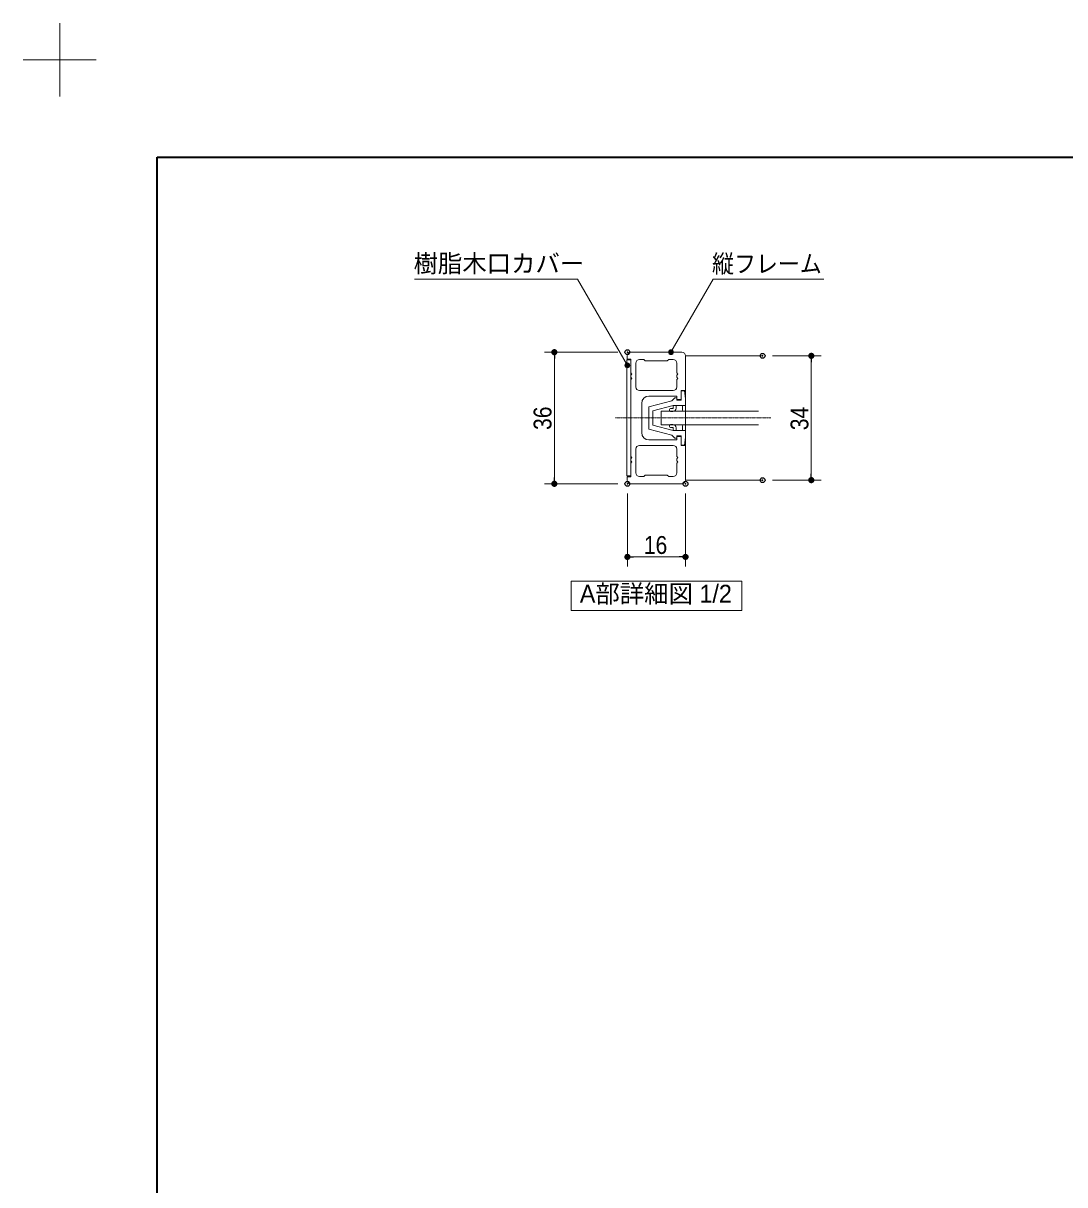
# Model space of a CAD drawing. Units: millimetres, scale not verified. Extents: x -6062 to 6062, y -3045 to 3045.
# Drawn here: x -6062 to -3924, y 662 to 3045 of the extents above; entities that cross this region are included whole.
import ezdxf
from ezdxf.enums import TextEntityAlignment as Align

# ---------------------------------------------------------------- set-up
doc = ezdxf.new("R2010")
doc.units = ezdxf.units.MM
doc.header["$LTSCALE"] = 20
doc.header["$PDMODE"] = 32
doc.header["$PDSIZE"] = 10
doc.linetypes.add('USER2', pattern=[2.91, 1.76, -0.4, 0.35, -0.4])
for name, color, linetype, lineweight in [('0-0_2寸法-1', 7, 'Continuous', 15), ('0-1_0', 7, 'Continuous', 25), ('0-3_2寸法-3', 7, 'Continuous', 15), ('0-5_1図面枠', 7, 'Continuous', 15), ('0-6_3一般', 7, 'Continuous', 15)]:
    doc.layers.add(name, color=color, linetype=linetype, lineweight=lineweight)
doc.layers.add('0-2_Defpoints', color=7, linetype='Continuous')
doc.styles.add('ＭＳ Ｐゴシック', font='')
doc.styles.get('ＭＳ Ｐゴシック').set_extended_font_data('MS PGothic')

# ---------------------------------------------------------------- blocks, each defined once
blk = doc.blocks.new('グループ-2')
at = {"layer": '0-5_1図面枠'}
for p, q in [((-84000, 57900), (-84000, 60900)), ((-85500, 59400), (-82500, 59400))]:
    blk.add_line(p, q, dxfattribs=at)
blk = doc.blocks.new('グループ-4')
at = {"layer": '0-5_1図面枠', "lineweight": 35}
blk.add_lwpolyline([(-80000, 55400), (80000, 55400), (80000, -55400), (-80000, -55400)], close=True, dxfattribs=at)
blk = doc.blocks.new('図面枠')
at = {"layer": '0-5_1図面枠'}
for name in ['グループ-2', 'グループ-4']:
    blk.add_blockref(name, (0, 0), dxfattribs=at)
blk = doc.blocks.new('グループ-18')
at = {"layer": '0-6_3一般'}
for p, q in [((-58967.5, 45045), (-58967.5, 45005)), ((-58827.5, 45085), (-58927.5, 45085)), ((-58927.5, 44965), (-58827.5, 44965)), ((-58807.5, 45215), (-58807.5, 45105)), ((-58687.5, 45105), (-58687.5, 45215)), ((-58427.5, 45215), (-58427.5, 45025)), ((-58387.5, 44985), (-58347.5, 44985)), ((-58307.5, 45025), (-58307.5, 45215)), ((-58967.5, 44355), (-58967.5, 44395)), ((-58927.5, 44435), (-58827.5, 44435)), ((-58427.5, 44185), (-58427.5, 44375)), ((-58387.5, 44415), (-58347.5, 44415)), ((-58307.5, 44375), (-58307.5, 44185)), ((-58827.5, 44315), (-58927.5, 44315)), ((-58807.5, 44185), (-58807.5, 44295)), ((-58687.5, 44295), (-58687.5, 44185))]:
    blk.add_line(p, q, dxfattribs=at)
blk.add_lwpolyline([(-58667.5, 45435), (-58487.5, 45435), (-58487.5, 45815), (-58347.5, 45815), (-58307.5, 45500), (-58307.5, 45215), (-58807.5, 45215), (-59647.5, 44989.9), (-59647.5, 44410.1), (-58807.5, 44185), (-58307.5, 44185), (-58307.5, 43900), (-58347.5, 43585), (-58487.5, 43585), (-58487.5, 43965), (-58667.5, 43965), (-58667.5, 43875), (-58747.5, 43875), (-58866.2, 43993.7), (-59807.5, 44245.9), (-59807.5, 45154.1), (-58866.2, 45406.3), (-58747.5, 45525), (-58667.5, 45525)], close=True, dxfattribs=at)
for centre, radius, start, end in [((-58927.5, 45045), 40, 90, 180), ((-58927.5, 45005), 40, 180, 270), ((-58827.5, 45105), 20, 270, 0), ((-58827.5, 45105), 140, 270, 0), ((-58387.5, 45025), 40, 180, 270), ((-58347.5, 45025), 40, 270, 0), ((-58927.5, 44395), 40, 90, 180), ((-58927.5, 44355), 40, 180, 270), ((-58827.5, 44295), 140, 0, 90), ((-58387.5, 44375), 40, 90, 180), ((-58347.5, 44375), 40, 0, 90), ((-58827.5, 44295), 20, 0, 90)]:
    blk.add_arc(centre, radius, start, end, dxfattribs=at)
blk = doc.blocks.new('グループ-19')
at = {"layer": '0-6_3一般'}
for p, q in [((-58457.5, 47400), (-60557.5, 47400)), ((-60347.5, 45975), (-60347.5, 46950)), ((-58817.5, 45825), (-60197.5, 45825)), ((-60107.5, 44100), (-60107.5, 45300)), ((-60347.5, 43425), (-60347.5, 42450)), ((-58817.5, 43575), (-60197.5, 43575)), ((-60557.5, 42000), (-58457.5, 42000))]:
    blk.add_line(p, q, dxfattribs=at)
for points in [[(-60707.5, 47250), (-60707.5, 47115), (-60557.5, 47115), (-60557.5, 46547.5)], [(-59807.5, 45600), (-58667.5, 45600), (-58667.5, 45465), (-58487.5, 45465), (-58487.5, 45825), (-58307.5, 45825), (-58307.5, 47250)], [(-60197.5, 47100), (-60017.5, 47100), (-59957.5, 47040), (-59057.5, 47040), (-58997.5, 47100), (-58817.5, 47100)], [(-58667.5, 46950), (-58667.5, 46547.5), (-58622.5, 46502.5), (-58667.5, 46457.5), (-58667.5, 46372.5), (-58622.5, 46327.5), (-58667.5, 46282.5), (-58667.5, 45975)], [(-60557.5, 46547.5), (-60512.5, 46502.5), (-60557.5, 46457.5), (-60557.5, 46372.5), (-60512.5, 46327.5), (-60557.5, 46282.5), (-60557.5, 43117.5), (-60512.5, 43072.5), (-60557.5, 43027.5), (-60557.5, 42942.5), (-60512.5, 42897.5), (-60557.5, 42852.5), (-60557.5, 42285), (-60707.5, 42285), (-60707.5, 42150)], [(-58307.5, 42150), (-58307.5, 43575), (-58487.5, 43575), (-58487.5, 43935), (-58667.5, 43935), (-58667.5, 43800), (-59807.5, 43800)], [(-58667.5, 42450), (-58667.5, 42852.5), (-58622.5, 42897.5), (-58667.5, 42942.5), (-58667.5, 43027.5), (-58622.5, 43072.5), (-58667.5, 43117.5), (-58667.5, 43425)], [(-60197.5, 42300), (-60017.5, 42300), (-59957.5, 42360), (-59057.5, 42360), (-58997.5, 42300), (-58817.5, 42300)]]:
    blk.add_lwpolyline(points, dxfattribs=at)
blk.add_lwpolyline([(-60557.5, 42320), (-60722.5, 42320), (-60722.5, 47080), (-60557.5, 47080)], close=True, dxfattribs=at)
for centre, radius, start, end in [((-60557.5, 47250), 150, 90, 180), ((-58457.5, 47250), 150, 0, 90), ((-60197.5, 46950), 150, 90, 180), ((-58817.5, 46950), 150, 0, 90), ((-60197.5, 45975), 150, 180, 270), ((-58817.5, 45975), 150, 270, 0), ((-59807.5, 45300), 300, 90, 180), ((-59807.5, 44100), 300, 180, 270), ((-60197.5, 43425), 150, 90, 180), ((-58817.5, 43425), 150, 0, 90), ((-60197.5, 42450), 150, 180, 270), ((-58817.5, 42450), 150, 270, 0), ((-60557.5, 42150), 150, 180, 270), ((-58457.5, 42150), 150, 270, 0)]:
    blk.add_arc(centre, radius, start, end, dxfattribs=at)
blk = doc.blocks.new('グループ-20')
at = {"layer": '0-6_3一般', "linetype": 'USER2'}
blk.add_line((-54807.5, 44700), (-61207.5, 44700), dxfattribs=at)
at = {"layer": '0-6_3一般'}
blk.add_lwpolyline([(-55307.5, 44985), (-59307.5, 44985), (-59307.5, 44415), (-55307.5, 44415)], dxfattribs=at)
for name in ['グループ-19', 'グループ-18']:
    blk.add_blockref(name, (0, 0), dxfattribs=at)
blk = doc.blocks.new('グループ-21')
at = {"layer": '0-6_3一般'}
blk.add_lwpolyline([(-55142.5, 42150), (-58307.5, 42150), (-58307.5, 47250), (-55142.5, 47250)], dxfattribs=at)
blk = doc.blocks.new('グループ-22')
at = {"layer": '0-6_3一般'}
for name in ['グループ-20', 'グループ-21']:
    blk.add_blockref(name, (0, 0), dxfattribs=at)
blk = doc.blocks.new('_Dot')
at = {"layer": '0-1_0'}
blk.add_line((-10, 0), (-20, 0), dxfattribs=at)
for points in [[(0, 0), (-10, 0), (-9.92, 1.25)], [(0, 0), (-9.92, -1.25), (-10, 0)], [(0, 0), (-9.92, 1.25), (-9.69, 2.49)], [(0, 0), (-9.69, -2.49), (-9.92, -1.25)], [(0, 0), (-9.69, 2.49), (-9.3, 3.68)], [(0, 0), (-9.3, -3.68), (-9.69, -2.49)], [(0, 0), (-9.3, 3.68), (-8.76, 4.82)], [(0, 0), (-8.76, -4.82), (-9.3, -3.68)], [(0, 0), (-8.76, 4.82), (-8.09, 5.88)], [(0, 0), (-8.09, -5.88), (-8.76, -4.82)], [(0, 0), (-8.09, 5.88), (-7.29, 6.85)], [(0, 0), (-7.29, -6.85), (-8.09, -5.88)], [(0, 0), (-7.29, 6.85), (-6.37, 7.71)], [(0, 0), (-6.37, -7.71), (-7.29, -6.85)], [(0, 0), (-6.37, 7.71), (-5.36, 8.44)], [(0, 0), (-5.36, -8.44), (-6.37, -7.71)], [(0, 0), (-5.36, 8.44), (-4.26, 9.05)], [(0, 0), (-4.26, -9.05), (-5.36, -8.44)], [(0, 0), (-4.26, 9.05), (-3.09, 9.51)], [(0, 0), (-3.09, -9.51), (-4.26, -9.05)], [(0, 0), (-3.09, 9.51), (-1.87, 9.82)], [(0, 0), (-1.87, -9.82), (-3.09, -9.51)], [(0, 0), (-1.87, 9.82), (-0.63, 9.98)], [(0, 0), (-0.63, -9.98), (-1.87, -9.82)], [(0, 0), (-0.63, 9.98), (0.63, 9.98)], [(0, 0), (0.63, -9.98), (-0.63, -9.98)], [(0, 0), (0.63, 9.98), (1.87, 9.82)], [(0, 0), (1.87, 9.82), (3.09, 9.51)], [(0, 0), (3.09, 9.51), (4.26, 9.05)], [(0, 0), (4.26, 9.05), (5.36, 8.44)], [(0, 0), (5.36, 8.44), (6.37, 7.71)], [(0, 0), (6.37, 7.71), (7.29, 6.85)], [(0, 0), (7.29, 6.85), (8.09, 5.88)], [(0, 0), (8.09, 5.88), (8.76, 4.82)], [(0, 0), (8.76, 4.82), (9.3, 3.68)], [(0, 0), (9.3, 3.68), (9.69, 2.49)], [(0, 0), (9.69, 2.49), (9.92, 1.25)], [(0, 0), (9.92, 1.25), (10, 0)], [(0, 0), (1.87, -9.82), (0.63, -9.98)], [(0, 0), (3.09, -9.51), (1.87, -9.82)], [(0, 0), (4.26, -9.05), (3.09, -9.51)], [(0, 0), (5.36, -8.44), (4.26, -9.05)], [(0, 0), (6.37, -7.71), (5.36, -8.44)], [(0, 0), (7.29, -6.85), (6.37, -7.71)], [(0, 0), (8.09, -5.88), (7.29, -6.85)], [(0, 0), (8.76, -4.82), (8.09, -5.88)], [(0, 0), (9.3, -3.68), (8.76, -4.82)], [(0, 0), (9.69, -2.49), (9.3, -3.68)], [(0, 0), (9.92, -1.25), (9.69, -2.49)], [(0, 0), (10, 0), (9.92, -1.25)]]:
    blk.add_solid(points, dxfattribs=at)
blk = doc.blocks.new('グループ-23')
at = {"layer": '0-3_2寸法-3'}
blk.add_lwpolyline([(-56000, 36800), (-63000, 36800), (-63000, 38000), (-56000, 38000)], close=True, dxfattribs=at)
at = {"layer": '0-3_2寸法-3', "style": 'ＭＳ Ｐゴシック'}
blk.add_text('A部詳細図 1/2', height=733.7, dxfattribs=at).set_placement((-62646.9, 36901.7), align=Align.BOTTOM_LEFT)

msp = doc.modelspace()

# ---------------------------------------------------------------- hatches: boundary and pattern name
at = {"layer": '0-3_2寸法-3'}
for points in [[(-4727.68, 2370, 1), (-4737.69, 2370, 1)], [(-4817.12, 2343, 1), (-4827.13, 2343, 1)]]:
    msp.add_hatch(color=256, dxfattribs=at).paths.add_polyline_path(points)

# ---------------------------------------------------------------- linework, layer by layer
at = {"layer": '0-0_2寸法-1'}
for p, q in [((-4842.13, 2370), (-4992.13, 2370)), ((-4524.62, 2362.5), (-4424.62, 2362.5)), ((-4972.13, 2357.29), (-4972.13, 2112.71)), ((-4444.62, 2120.21), (-4444.62, 2349.79)), ((-4842.13, 2100), (-4992.13, 2100)), ((-4524.62, 2107.5), (-4424.62, 2107.5)), ((-4822.13, 2080), (-4822.13, 1930)), ((-4702.87, 2080), (-4702.87, 1930)), ((-4809.41, 1950), (-4715.59, 1950))]:
    msp.add_line(p, q, dxfattribs=at)
at = {"layer": '0-2_Defpoints'}
for p in [(-4822.13, 2370), (-4544.62, 2362.5), (-4444.62, 2362.5), (-4972.13, 2100), (-4822.13, 2100), (-4822.13, 2100), (-4702.87, 2100), (-4544.62, 2107.5), (-4702.87, 1950)]:
    msp.add_point(p, dxfattribs=at)
at = {"layer": '0-3_2寸法-3'}
for points in [[(-4822.13, 2343), (-4924.32, 2520), (-5259.43, 2520)], [(-4732.69, 2370), (-4646.08, 2520), (-4419.2, 2520)]]:
    msp.add_lwpolyline(points, dxfattribs=at)
for centre in [(-4732.69, 2370), (-4822.13, 2343)]:
    msp.add_circle(centre, 5.01, dxfattribs=at)

# ---------------------------------------------------------------- block references
at = {"layer": '0-0_2寸法-1', "xscale": 0.6356201, "yscale": 0.6356201}
for p, rotation in [((-4972.13, 2370), 90), ((-4444.62, 2362.5), 90), ((-4972.13, 2100), 270), ((-4444.62, 2107.5), 270), ((-4822.13, 1950), 180)]:
    msp.add_blockref('_Dot', p, dxfattribs=dict(at, rotation=rotation))
msp.add_blockref('_Dot', (-4702.87, 1950), dxfattribs=at)
at = {"layer": '0-3_2寸法-3', "xscale": 0.05, "yscale": 0.05}
msp.add_blockref('グループ-23', (-1787.5, 0), dxfattribs=at)
at = {"layer": '0-5_1図面枠', "xscale": 0.05, "yscale": 0.05}
msp.add_blockref('図面枠', (-1787.5, 0), dxfattribs=at)
at = {"layer": '0-6_3一般', "xscale": 0.05, "yscale": 0.05}
msp.add_blockref('グループ-22', (-1787.5, 0), dxfattribs=at)

# ---------------------------------------------------------------- texts
at = {"layer": '0-0_2寸法-1', "style": 'ＭＳ Ｐゴシック', "width": 0.9}
for s, p in [('36', (-4967.07, 2210.51)), ('34', (-4439.57, 2209.92))]:
    msp.add_text(s, height=36.66, rotation=90, dxfattribs=at).set_placement(p, align=Align.BOTTOM_LEFT)
msp.add_text('16', height=36.66, dxfattribs=at).set_placement((-4788.33, 1945.04), align=Align.BOTTOM_LEFT)
at = {"layer": '0-3_2寸法-3', "style": 'ＭＳ Ｐゴシック'}
msp.add_text('樹脂木口カバー', height=36.69, dxfattribs=at).set_placement((-5261.15, 2522.75), align=Align.BOTTOM_LEFT)
at = {"layer": '0-3_2寸法-3', "style": 'ＭＳ Ｐゴシック', "width": 0.9}
msp.add_text('縦フレーム', height=36.69, dxfattribs=at).set_placement((-4648.39, 2522.17), align=Align.BOTTOM_LEFT)

doc.saveas('drawing.dxf')
